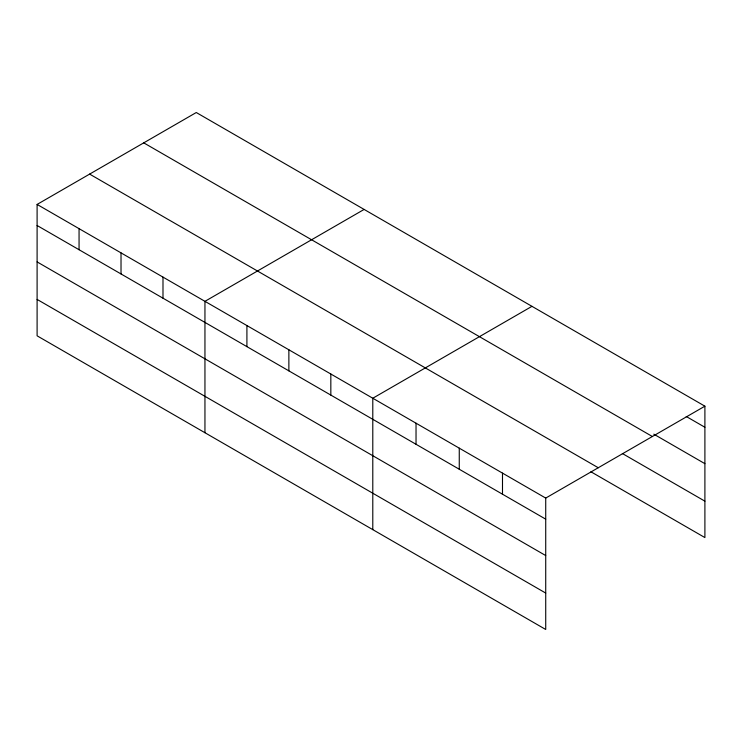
<?xml version="1.0" encoding="UTF-8"?>
<svg xmlns="http://www.w3.org/2000/svg" width="742" height="742" viewBox="0 0 742 742"><rect width="100%" height="100%" fill="white"/><g stroke="black" fill="none" stroke-linecap="round" stroke-linejoin="round"><path stroke-width="1.11" d="M37.1 204.43L545.722 498.077L545.722 629.476L37.1 335.82L37.1 204.43L196.278 112.524L704.9 406.18L704.9 537.57L590.92 471.773M364.118 209.43L204.95 301.335L204.95 432.725M531.968 306.335L372.79 398.241L372.79 529.63M545.722 498.077L704.9 406.18M686.229 416.475L704.9 427.262M653.804 434.163L704.9 463.667M143.744 142.854L652.376 436.509M622.362 453.52L704.9 501.165M89.624 174.101L598.256 467.748M37.1 225.503L545.722 519.159M37.1 261.907L545.722 555.563M37.1 299.416L545.722 593.071M502.492 473.118L502.492 494.2M459.261 448.159L459.261 469.232M416.03 423.2L416.03 444.272M330.83 374.014L330.83 395.087M288.87 349.788L288.87 370.861M246.91 325.562L246.91 346.635M162.99 277.109L162.99 298.182M121.02 252.883L121.02 273.956M79.06 228.657L79.06 249.729"/></g></svg>
